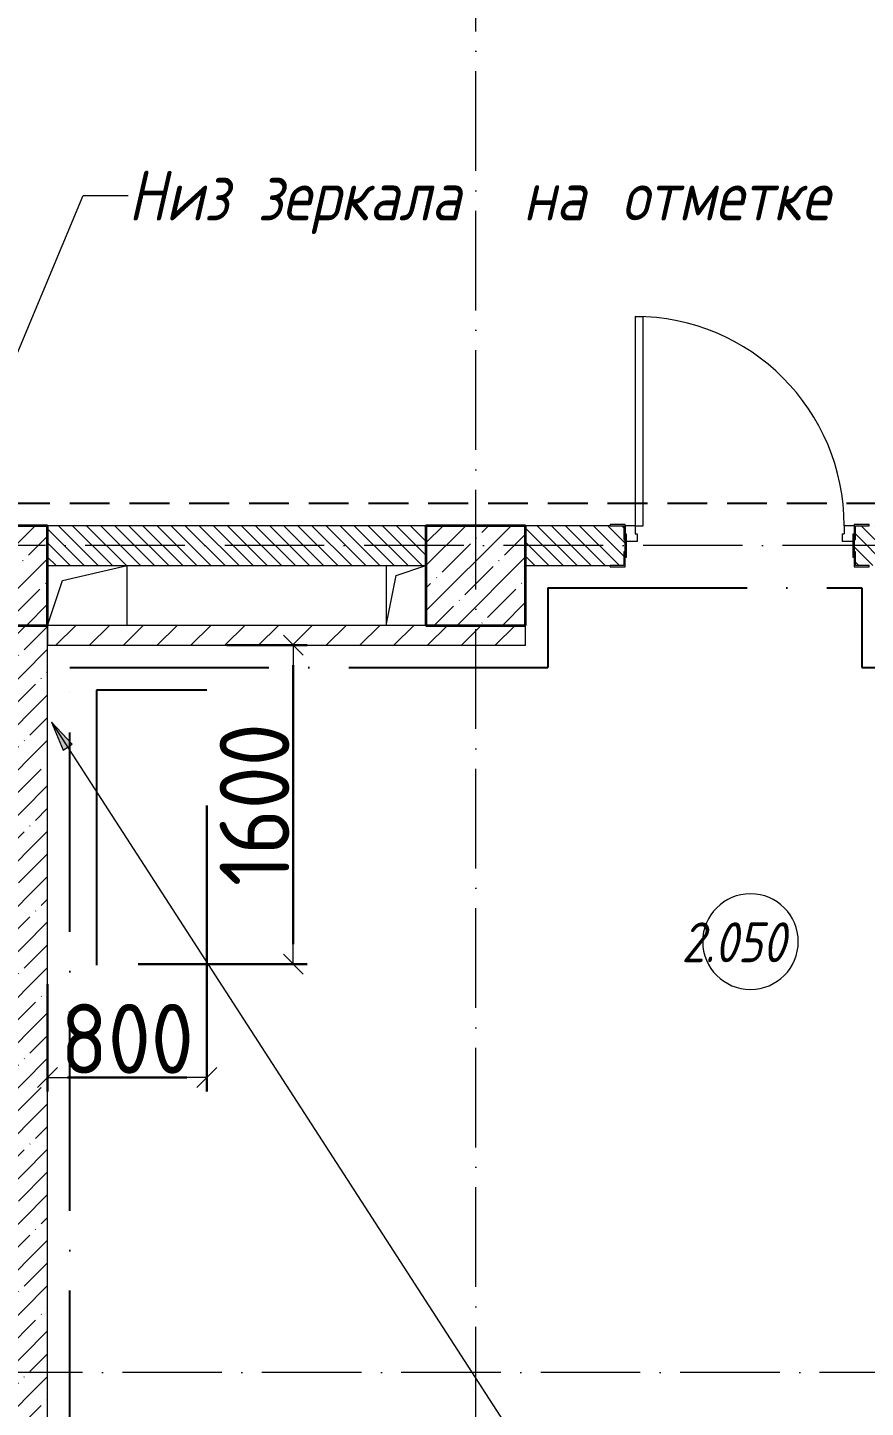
# Model space of a CAD drawing. Header units: millimetres. Extents: x -213536 to 1564669, y -45299 to 942238.
# Drawn here: x -193467 to -189261, y 187402 to 194327 of the extents above; entities that cross this region are included whole.
import ezdxf

# ---------------------------------------------------------------- set-up
doc = ezdxf.new("R2010")
doc.units = ezdxf.units.MM
for name, pattern in [('02 Штрихпунктирная _10 мм_', [1400, 1000, -200, 0, -200]), ('50_200_ШТРИХ_1Т_ш5_п1_п1_', [700, 500, -100, 0, -100]), ('Штриховая _2 мм - 1 мм_', [300, 200, -100])]:
    doc.linetypes.add(name, pattern=pattern)
for name, color, linetype, lineweight in [('0-1', 7, 'Continuous', 5), ('0-2', 7, 'Continuous', 9), ('Каркас_Импост', 7, 'Continuous', 13), ('Марки помещений', 7, 'Continuous', 9), ('Несущие колонны', 7, 'Continuous', 9), ('Несущие колонны-1', 7, 'Continuous', 35), ('Обобщенные модели', 7, 'Continuous', 9), ('Оси-2', 7, '50_200_ШТРИХ_1Т_ш5_п1_п1_', 9), ('Открывание-1', 7, 'Continuous', 9), ('Панель', 7, 'Continuous', 13), ('Размеры', 7, 'Continuous', 15), ('Стены-1', 7, 'Continuous', 13), ('Текстовые примечания', 7, 'Continuous', 9), ('Штриховка разреза-1', 7, 'Continuous', 9)]:
    doc.layers.add(name, color=color, linetype=linetype, lineweight=lineweight)
for name, color, linetype, lineweight, true_color in [('СТ-1_1', 7, 'Штриховая _2 мм - 1 мм_', 90, 0x888888), ('СТ-2_1', 1, '02 Штрихпунктирная _10 мм_', 90, 0xff0000), ('СТ-6_1', 6, 'Continuous', 90, 0xff00ff)]:
    doc.layers.add(name, color=color, linetype=linetype, lineweight=lineweight, true_color=true_color)
doc.layers.get('0-2').off()
doc.styles.add('ISOCPEUR_I_1', font='isocpeui.ttf', dxfattribs={"width": 0.85, "height": 2.5})
doc.styles.add('ISOCPEUR_I_2', font='isocpeui.ttf', dxfattribs={"width": 0.85, "height": 2.3})
doc.styles.add('СПДС', font='isocpeur.ttf', dxfattribs={"width": 0.9})
doc.dimstyles.new('Размера А3', dxfattribs={"dimtxt": 200, "dimasz": 100, "dimexe": 70, "dimexo": 100, "dimgap": 20, "dimtad": 1, "dimdec": 0, "dimrnd": 10, "dimzin": 0, "dimdsep": 46, "dimtxsty": 'СПДС', "dimblk": 'ARROWHEAD_6', "dimcen": 1, "dimclrd": 256, "dimclre": 256, "dimclrt": 256, "dimazin": 0, "dimtfac": 1, "dimtdec": 0, "dimtmove": 2, "dimatfit": 3, "dimfxl": 1, "dimtolj": 1, "dimtzin": 0, "dimarcsym": 0})
pattern_1 = [(135, (0, 0), (-35.35534, -35.35534), [])]

# ---------------------------------------------------------------- blocks, each defined once
blk = doc.blocks.new('BSC_Колонна _Прямоугольная - 500х500-V62-АИ2_02_План отделки стен 2-го этажа _Часть 2_')
at = {"layer": 'Несущие колонны'}
h = blk.add_hatch(dxfattribs=at)
h.set_pattern_fill('FP_70', color=256, style=0, pattern_type=2)
h.set_pattern_definition([(45, (-17000, -7650), (-114.0493, 114.0493), []), (45, (-16885.95, -7650), (-114.0493, 114.0493), [201.612, -40.322, 3.353, -36.97])])
h.paths.add_polyline_path([(-250, -250), (250, -250), (250, 250), (-250, 250)], flags=0)
at = {"layer": 'Несущие колонны-1'}
for p, q in [((250, 250), (-250, 250)), ((-250, 250), (-250, -250)), ((250, -250), (250, 250)), ((-250, -250), (250, -250))]:
    blk.add_line(p, q, dxfattribs=at)
blk = doc.blocks.new('BSC_Колонна _Прямоугольная - 500х500-V140-АИ2_02_План отделки стен 2-го этажа _Часть 2_')
at = {"layer": 'Несущие колонны'}
h = blk.add_hatch(dxfattribs=at)
h.set_pattern_fill('FP_140', color=256, style=0, pattern_type=2)
h.set_pattern_definition([(45, (-19400, -7650), (-114.0493, 114.0493), []), (45, (-19285.95, -7650), (-114.0493, 114.0493), [201.612, -40.322, 3.353, -36.97])])
h.paths.add_polyline_path([(-250, -250), (250, -250), (250, 250), (-250, 250)], flags=0)
at = {"layer": 'Несущие колонны-1'}
for p, q in [((250, 250), (-250, 250)), ((-250, 250), (-250, -250)), ((250, -250), (250, 250)), ((-250, -250), (250, -250))]:
    blk.add_line(p, q, dxfattribs=at)
blk = doc.blocks.new('Дверь_СКБ_1Ст_Внутренняя_ШЕР - СОШ_Д-17__Дв_1150x2100h_Лаборантские_ Инструментальные_EI30-28417851-АИ2_02_План отделки стен 2-го этажа _Часть 2_')
at = {"layer": 'Каркас_Импост'}
for p, q in [((-512.5, 100), (-562.5, 100)), ((-562.5, 100), (-562.5, 20)), ((-512.5, 100), (-512.5, 60)), ((587.5, 100), (537.5, 100)), ((537.5, 100), (537.5, 60)), ((587.5, 100), (587.5, 20)), ((-502.5, 20), (-562.5, 20)), ((-512.5, 60), (-502.5, 60)), ((-502.5, 60), (-502.5, 20)), ((527.5, 60), (537.5, 60)), ((527.5, 60), (527.5, 20)), ((587.5, 20), (527.5, 20))]:
    blk.add_line(p, q, dxfattribs=at)
at = {"layer": 'Открывание-1'}
blk.add_arc((-512.5, 100), 1050, 360, 90, dxfattribs=at)
at = {"layer": 'Панель'}
for p, q in [((-512.5, 1150), (-472.5, 1150)), ((-512.5, 1150), (-512.5, 100)), ((-472.5, 100), (-472.5, 1150)), ((-512.5, 100), (-472.5, 100))]:
    blk.add_line(p, q, dxfattribs=at)
blk = doc.blocks.new('154_Стойка_СКБ_Уголок - СМ-2180_200-28268025-АИ2_02_План отделки стен 2-го этажа _Часть 2_')
at = {"layer": 'Обобщенные модели'}
for p, q in [((125, 156), (125, 81)), ((200, 156), (125, 156)), ((131, 81), (131, 150)), ((131, 150), (200, 150)), ((200, 150), (200, 156)), ((125, 81), (131, 81)), ((131, 19), (125, 19)), ((125, 19), (125, -56)), ((131, -50), (131, 19)), ((125, -56), (200, -56)), ((200, -50), (131, -50)), ((200, -56), (200, -50))]:
    blk.add_line(p, q, dxfattribs=at)
blk = doc.blocks.new('Стойка_Влож_Полоса боковая - Полоса-28213942-АИ2_02_План отделки стен 2-го этажа _Часть 2_')
at = {"layer": 'Обобщенные модели'}
for p, q in [((-5, 60), (0, 60)), ((-5, -60), (-5, 60)), ((0, 31), (0, -31)), ((0, -60), (-5, -60))]:
    blk.add_line(p, q, dxfattribs=at)
blk = doc.blocks.new('AR_Отверстие прямоугольное _в плите_ - AR_Отверстие прямоугольное _в плите_-V226-АИ2_02_План отделки стен 2-го этажа _Часть 2_')
at = {"layer": 'Обобщенные модели'}
for p, q in [((-125, 75), (200, 150)), ((200, -150), (200, 150)), ((-200, -150), (-125, 75))]:
    blk.add_line(p, q, dxfattribs=at)
blk = doc.blocks.new('AR_Отверстие прямоугольное _в плите_ - AR_Отверстие прямоугольное _в плите_-V223-АИ2_02_План отделки стен 2-го этажа _Часть 2_')
at = {"layer": 'Обобщенные модели'}
for p, q in [((-100, 150), (-100, -150)), ((-50, 100), (100, 150)), ((-100, -150), (-50, 100))]:
    blk.add_line(p, q, dxfattribs=at)
blk = doc.blocks.new('0125-Р-ОО-Ш2-АР-о_23_10_2024_rvt-1-АИ2_02_План отделки стен 2-го этажа _Часть 2_')
at = {"layer": 'Штриховка разреза-1'}
h = blk.add_hatch(dxfattribs=at)
h.set_pattern_fill('FP_2', color=256, style=0, pattern_type=2)
h.set_pattern_definition(pattern_1)
h.paths.add_polyline_path([(19150, 7700), (19150, 7900), (17250, 7900), (17250, 7700)], flags=0)
h = blk.add_hatch(dxfattribs=at)
h.set_pattern_fill('FP_2', color=256, style=0, pattern_type=2)
h.set_pattern_definition(pattern_1)
h.paths.add_polyline_path([(22051, 7700), (22150, 7700), (22150, 7900), (21306, 7900), (21306, 7831), (21300, 7831), (21300, 7769), (21306, 7769), (21306, 7700), (21375, 7700)], flags=0)
h.paths.add_polyline_path([(19650, 7700), (20144, 7700), (20144, 7769), (20150, 7769), (20150, 7831), (20144, 7831), (20144, 7900), (19650, 7900), (19650, 7740)], flags=0)
h = blk.add_hatch(dxfattribs=at)
h.set_pattern_fill('FP_1', color=256, style=0, pattern_type=2)
h.set_pattern_definition([(45, (0, 0), (-114.0493, 114.0493), []), (45, (114.05, 0), (-114.0493, 114.0493), [201.612, -40.322, 3.353, -36.97])])
h.paths.add_polyline_path([(17250, 400), (17250, 7400), (17000, 7400), (17000, 400)], flags=0)
h = blk.add_hatch(dxfattribs=at)
h.set_pattern_fill('FP_3', color=256, style=0, pattern_type=2)
h.set_pattern_definition([(45, (0, 0), (-84.8528, 84.8528), [])])
h.paths.add_polyline_path([(19150, 7300), (19650, 7300), (19650, 7400), (17250, 7400), (17250, 7300)], flags=0)
at = {"layer": 'Стены-1'}
for p, q in [((19150, 7900), (17250, 7900)), ((20075, 7900), (19650, 7900)), ((17250, 7700), (19150, 7700)), ((19650, 7700), (20075, 7700)), ((19150, 7400), (17250, 7400)), ((17250, 7400), (17250, 7300)), ((17250, 400), (17250, 7400)), ((19650, 7300), (19650, 7400)), ((17250, 7300), (19650, 7300))]:
    blk.add_line(p, q, dxfattribs=at)
at = {"layer": '0-2'}
for name, p in [('Дверь_СКБ_1Ст_Внутренняя_ШЕР - СОШ_Д-17__Дв_1150x2100h_Лаборантские_ Инструментальные_EI30-28417851-АИ2_02_План отделки стен 2-го этажа _Часть 2_', (20712.5, 7800)), ('BSC_Колонна _Прямоугольная - 500х500-V62-АИ2_02_План отделки стен 2-го этажа _Часть 2_', (17000, 7650)), ('BSC_Колонна _Прямоугольная - 500х500-V140-АИ2_02_План отделки стен 2-го этажа _Часть 2_', (19400, 7650)), ('154_Стойка_СКБ_Уголок - СМ-2180_200-28268025-АИ2_02_План отделки стен 2-го этажа _Часть 2_', (21175, 7750)), ('Стойка_Влож_Полоса боковая - Полоса-28213942-АИ2_02_План отделки стен 2-го этажа _Часть 2_', (21300, 7800)), ('AR_Отверстие прямоугольное _в плите_ - AR_Отверстие прямоугольное _в плите_-V226-АИ2_02_План отделки стен 2-го этажа _Часть 2_', (17450, 7550)), ('AR_Отверстие прямоугольное _в плите_ - AR_Отверстие прямоугольное _в плите_-V223-АИ2_02_План отделки стен 2-го этажа _Часть 2_', (19050, 7550))]:
    blk.add_blockref(name, p, dxfattribs=at)
at = {"layer": '0-2', "rotation": 180}
for name, p in [('154_Стойка_СКБ_Уголок - СМ-2180_200-28268025-АИ2_02_План отделки стен 2-го этажа _Часть 2_', (20275, 7850)), ('Стойка_Влож_Полоса боковая - Полоса-28213942-АИ2_02_План отделки стен 2-го этажа _Часть 2_', (20150, 7800))]:
    blk.add_blockref(name, p, dxfattribs=at)
blk = doc.blocks.new('AI_Марка_Помещение_х1__Общий_E___ISO-2_1K_ - Номер-16210215-АИ2_02_План отделки стен 2-го этажа _Часть 2_')
at = {"layer": 'Марки помещений'}
for start, end in [(360, 180), (180, 360)]:
    blk.add_arc((0.039, 0.312), 2.4, start, end, dxfattribs=at)
blk = doc.blocks.new('ARROWHEAD_6')
at = {"color": 0, "linetype": 'Continuous'}
for p, q in [((0, 0), (-1, 0)), ((-0.5, -0.5), (0.5, 0.5))]:
    blk.add_line(p, q, dxfattribs=at)
blk = doc.blocks.new('*D3104')
at = {"layer": 'Defpoints', "color": 0, "transparency": 16777216}
for p in [(224295.6, 219410.6), (223495.6, 218515.2), (224295.6, 217945.6)]:
    blk.add_point(p, dxfattribs=at)
at = {"layer": 'Размеры', "lineweight": -2, "transparency": 16777216}
for p, q in [((224295.6, 219310.6), (224295.6, 217875.6)), ((223495.6, 218415.2), (223495.6, 217875.6)), ((223595.6, 217945.6), (224195.6, 217945.6))]:
    blk.add_line(p, q, dxfattribs=at)
at = {"layer": 'Размеры', "lineweight": -2, "transparency": 16777216, "xscale": 100, "yscale": 100, "zscale": 100, "rotation": 180}
blk.add_blockref('ARROWHEAD_6', (223495.6, 217945.6), dxfattribs=at)
at = {"layer": 'Размеры', "lineweight": -2, "transparency": 16777216, "xscale": 100, "yscale": 100, "zscale": 100}
blk.add_blockref('ARROWHEAD_6', (224295.6, 217945.6), dxfattribs=at)
at = {"layer": 'Размеры', "lineweight": 25, "transparency": 16777216, "insert": (223895.6, 218140.6), "char_height": 350, "width": 1.866, "attachment_point": 5, "style": 'СПДС'}
blk.add_mtext('\\A1;800', dxfattribs=at)
blk = doc.blocks.new('*D3105')
at = {"layer": 'Defpoints', "color": 0, "transparency": 16777216}
for p in [(224295.6, 220115.2), (223850.2, 218515.2), (224729.7, 218515.2)]:
    blk.add_point(p, dxfattribs=at)
at = {"layer": 'Размеры', "lineweight": -2, "transparency": 16777216}
for p, q in [((224395.6, 220115.2), (224799.7, 220115.2)), ((224729.7, 220015.2), (224729.7, 218615.2)), ((223950.2, 218515.2), (224799.7, 218515.2))]:
    blk.add_line(p, q, dxfattribs=at)
at = {"layer": 'Размеры', "lineweight": -2, "transparency": 16777216, "xscale": 100, "yscale": 100, "zscale": 100}
for p, rotation in [((224729.7, 220115.2), 90), ((224729.7, 218515.2), 270)]:
    blk.add_blockref('ARROWHEAD_6', p, dxfattribs=dict(at, rotation=rotation))
at = {"layer": 'Размеры', "lineweight": 25, "transparency": 16777216, "insert": (224534.7, 219315.2), "char_height": 350, "width": 2.3, "attachment_point": 5, "rotation": 90, "style": 'СПДС'}
blk.add_mtext('\\A1;1600', dxfattribs=at)
blk = doc.blocks.new('Оси1')
at = {"layer": 'Оси-2'}
for p, q in [((225645.6, 210594.5), (225645.6, 264395.4)), ((297695.6, 220615.2), (203926.8, 220615.2)), ((311183.9, 216465.2), (203926.8, 216465.2))]:
    blk.add_line(p, q, dxfattribs=at)
at = {"layer": 'Размеры', "lineweight": 25}
dim = blk.add_linear_dim(base=(224729.7, 218515.2), p1=(224295.6, 220115.2), p2=(223850.2, 218515.2), angle=90, dimstyle='Размера А3', override={"dimtxt": 350}, dxfattribs=at)
dim.commit()
dim.dimension.update_dxf_attribs({"geometry": '*D3105', "text_midpoint": (224534.7, 219315.2)})
dim = blk.add_linear_dim(base=(224295.6, 217945.6), p1=(223495.6, 218515.2), p2=(224295.6, 219410.6), dimstyle='Размера А3', override={"dimtxt": 350}, dxfattribs=at)
dim.commit()
dim.dimension.update_dxf_attribs({"geometry": '*D3104', "text_midpoint": (223895.6, 218140.6)})

msp = doc.modelspace()

# ---------------------------------------------------------------- hatches: boundary and pattern name
at = {"layer": 'Текстовые примечания'}
msp.add_hatch(color=256, dxfattribs=at).paths.add_polyline_path([(-193347.2, 190841.9), (-193287.9, 190701.6), (-193243.5, 190730.3)], flags=0)

# ---------------------------------------------------------------- linework, layer by layer
at = {"layer": 'СТ-1_1', "lineweight": 25}
msp.add_line((-186755, 191939.3), (-198192, 191939.3), dxfattribs=at)
at = {"layer": 'СТ-2_1', "lineweight": 25}
for p, q in [((-190855, 191515.3), (-189279, 191515.3)), ((-190855, 191515.3), (-190855, 191115.3)), ((-189279, 191515.3), (-189279, 191115.3)), ((-193255, 184189.3), (-193255, 191115.3)), ((-193255, 191115.3), (-190855, 191115.3)), ((-189279, 191115.3), (-188279, 191115.3))]:
    msp.add_line(p, q, dxfattribs=at)
at = {"layer": 'СТ-6_1', "lineweight": 25}
for p, q in [((-192567, 191002.7), (-193120.9, 191002.7)), ((-193120.9, 191002.7), (-193120.9, 189621.3))]:
    msp.add_line(p, q, dxfattribs=at)
at = {"layer": 'Текстовые примечания'}
for p, q in [((-194175.6, 191123.8), (-193187.3, 193484.2)), ((-193187.3, 193484.2), (-192961.9, 193484.2)), ((-193347.2, 190841.9), (-193287.9, 190701.6)), ((-193243.5, 190730.3), (-193347.2, 190841.9)), ((-193347.2, 190841.9), (-186462.4, 180200.3)), ((-193287.9, 190701.6), (-193243.5, 190730.3))]:
    msp.add_line(p, q, dxfattribs=at)

# ---------------------------------------------------------------- block references
at = {"color": 2, "lineweight": 30}
msp.add_blockref('Оси1', (-416862.6, -28888), dxfattribs=at)
at = {"layer": '0-1'}
msp.add_blockref('0125-Р-ОО-Ш2-АР-о_23_10_2024_rvt-1-АИ2_02_План отделки стен 2-го этажа _Часть 2_', (-210617, 183927.3), dxfattribs=at)
at = {"layer": 'Марки помещений', "xscale": 99.99999999999993, "yscale": 99.99999999999993, "zscale": 99.99999999999993}
msp.add_blockref('AI_Марка_Помещение_х1__Общий_E___ISO-2_1K_ - Номер-16210215-АИ2_02_План отделки стен 2-го этажа _Часть 2_', (-189841.5, 189708.8), dxfattribs=at)

# ---------------------------------------------------------------- texts
at = {"layer": 'Марки помещений', "insert": (-190184.1, 189836.6), "char_height": 200, "width": 785.654, "attachment_point": 1, "style": 'ISOCPEUR_I_2'}
msp.add_mtext('2.050', dxfattribs=at)
at = {"layer": 'Текстовые примечания', "char_height": 250, "attachment_point": 1, "style": 'ISOCPEUR_I_1'}
for s, insert, width in [('Низ', (-192961.9, 193609.2), 613.291), ('зеркала', (-192313.1, 193609.2), 1443.037), ('на', (-190979.6, 193609.2), 425.696), ('отметке', (-190485.4, 193609.2), 1536.835)]:
    msp.add_mtext(s, dxfattribs=dict(at, insert=insert, width=width))

doc.saveas('drawing.dxf')
